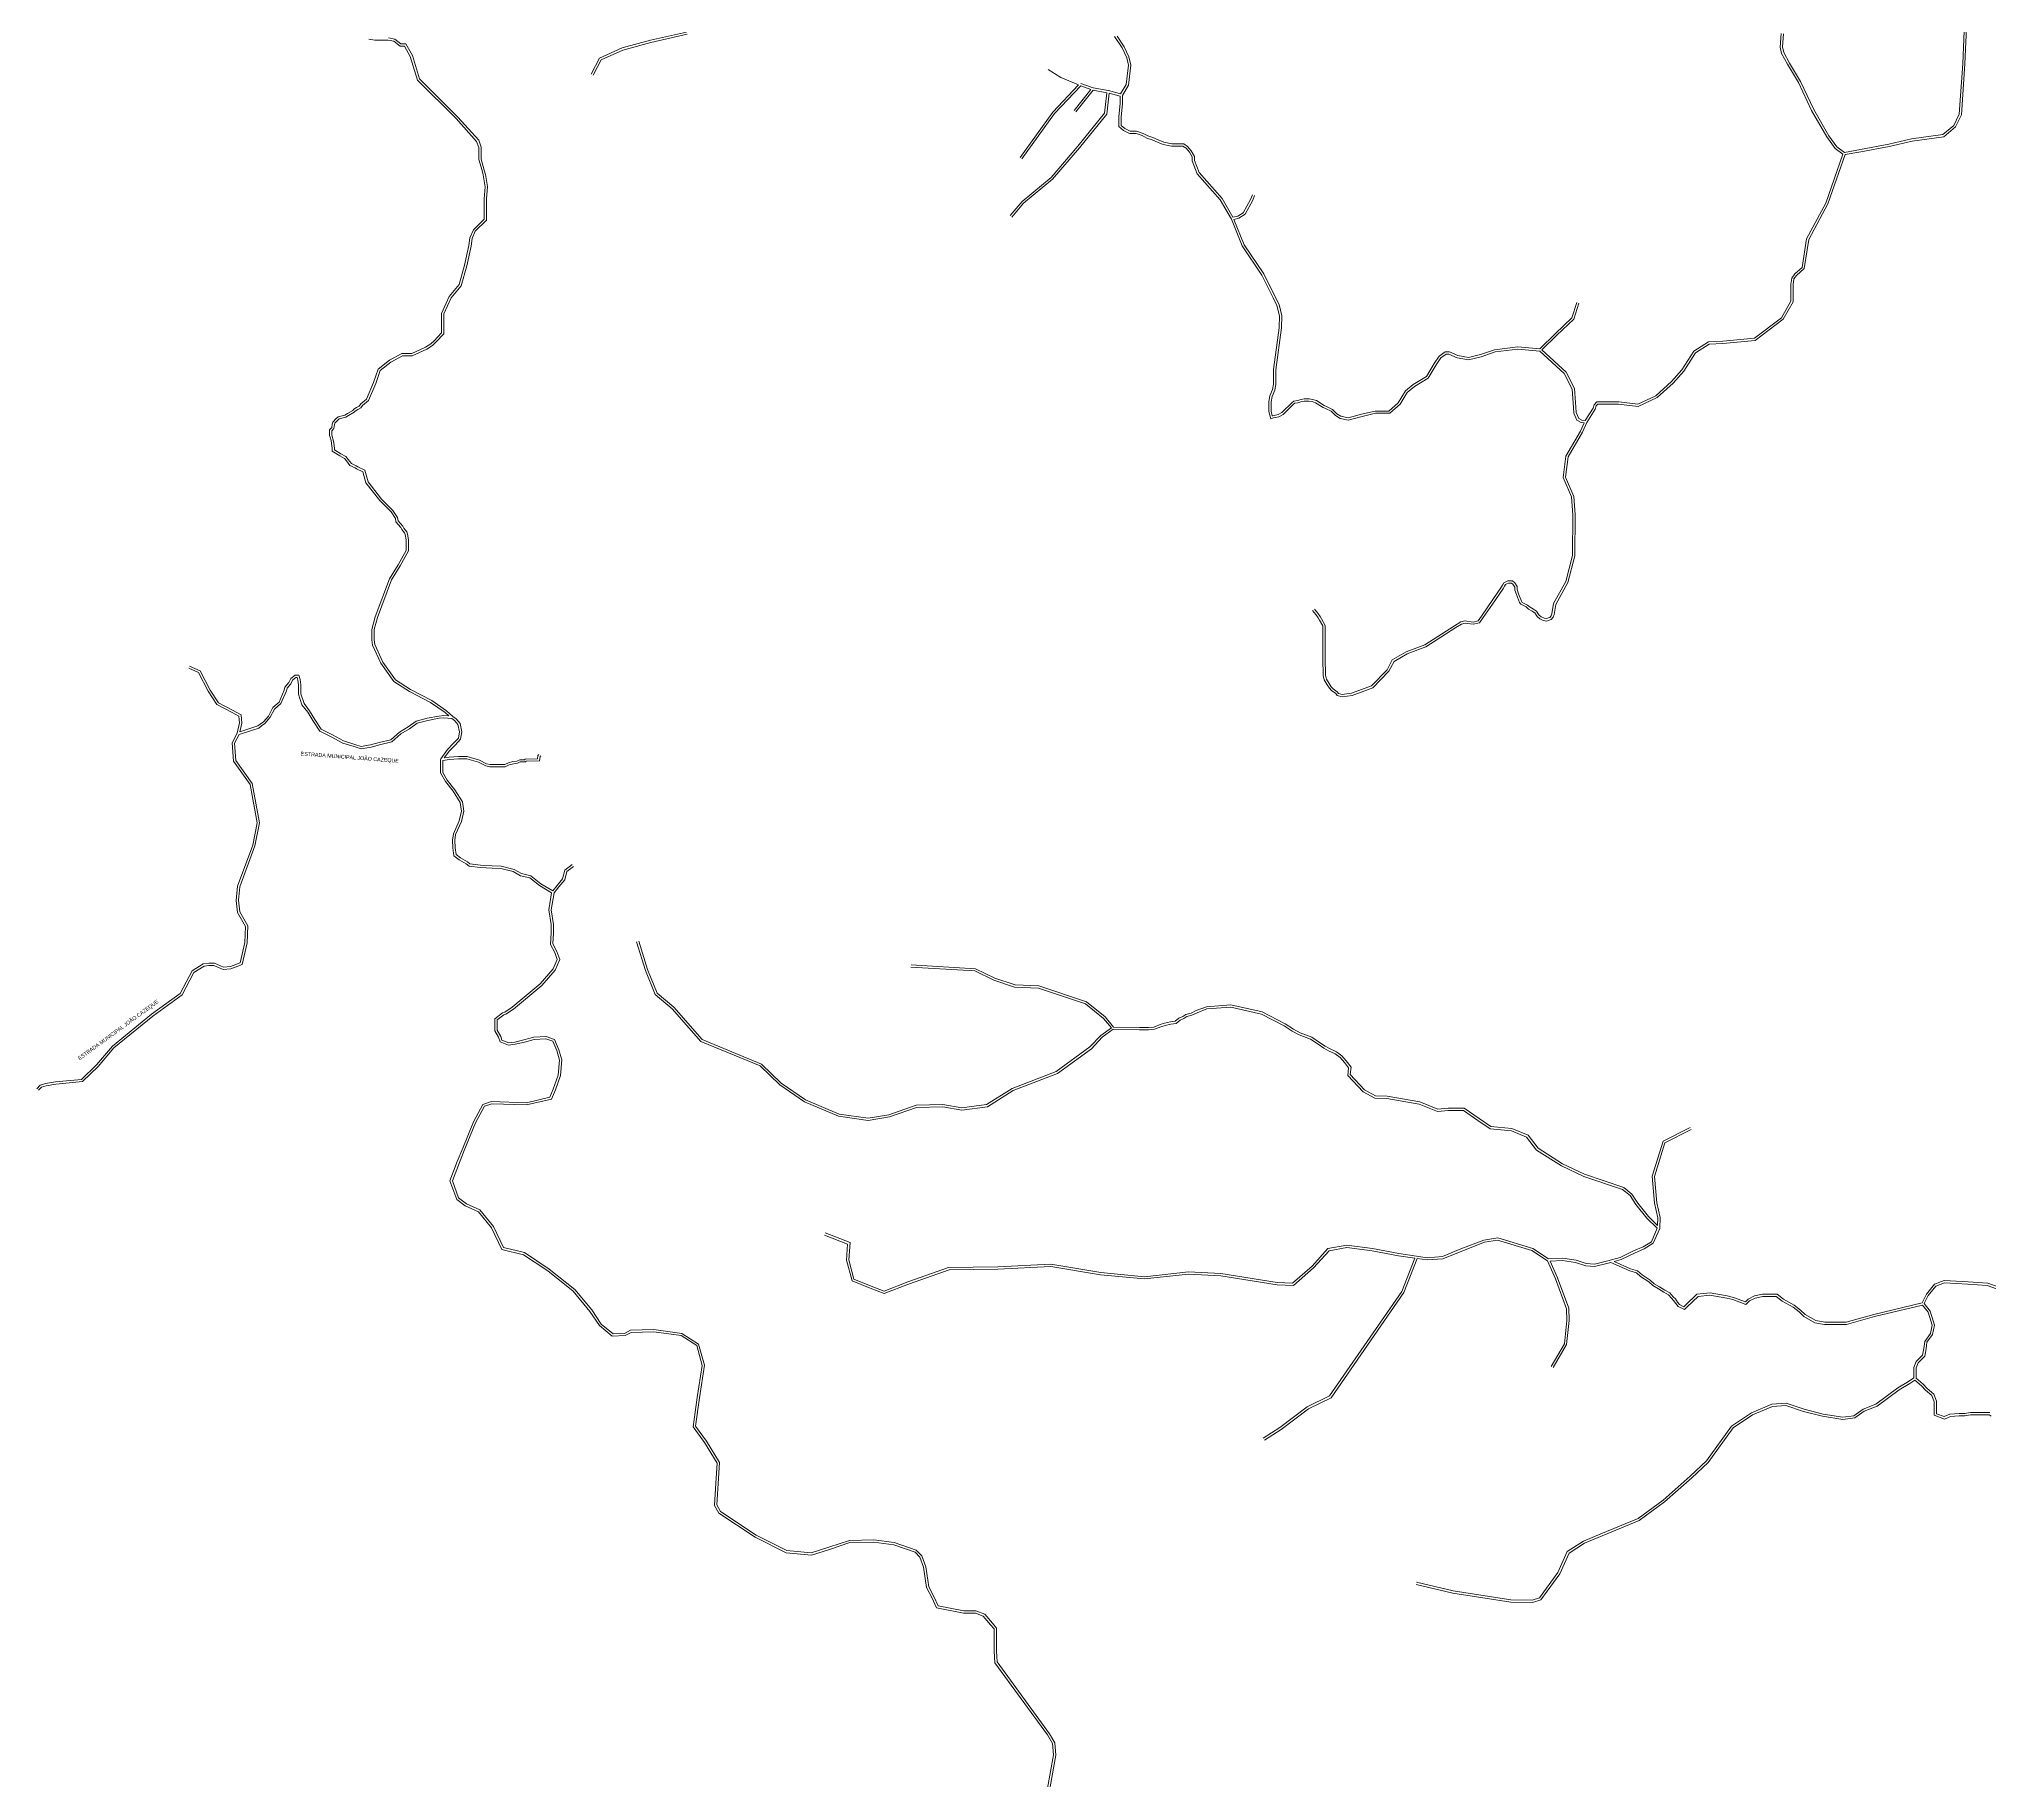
# Model space of a CAD drawing. Header units: millimetres. Extents: x 617885 to 663705, y 7172943 to 7234736.
# Drawn here: x 634636 to 639759, y 7190468 to 7195042 of the extents above; entities that cross this region are included whole.
import ezdxf

# ---------------------------------------------------------------- set-up
doc = ezdxf.new("R2010")
doc.units = ezdxf.units.MM
doc.layers.add('TOP_VIAS 10.000', color=7, linetype='Continuous', lineweight=9)
doc.layers.add('VIAS', color=7, linetype='Continuous', lineweight=5)
doc.styles.add('LDUP', font='LDUP.SHX')

msp = doc.modelspace()

# ---------------------------------------------------------------- linework, layer by layer
at = {"layer": 'VIAS', "color": 253}
for points in [[(637982.1, 7193540.3), (637990.7, 7193529.3), (637996.8, 7193520.9), (638000.3, 7193514.9), (638008.6, 7193499.6), (638008.6, 7193399.5), (638009.8, 7193384.7), (638009.8, 7193369.8), (638012.4, 7193357.9), (638020.1, 7193345.1), (638026.4, 7193336.4), (638031.7, 7193329.8), (638042.7, 7193322.4), (638046.6, 7193317.2), (638059.3, 7193313), (638086.1, 7193316.8), (638139.9, 7193336.8), (638182.5, 7193380.6), (638195.9, 7193406.1), (638230.6, 7193426.4), (638279.8, 7193444.9), (638358.3, 7193495.3), (638373.3, 7193504.6), (638382.4, 7193506.8), (638404.1, 7193503.9), (638420.6, 7193508.1), (638430.4, 7193521.5), (638460.8, 7193565.8), (638483.4, 7193599), (638486.4, 7193604), (638488.9, 7193608.6), (638492.3, 7193610.4), (638496.4, 7193612.1), (638504.9, 7193612.1), (638508.4, 7193609.2), (638513.1, 7193601.7), (638513.5, 7193593.8), (638517.5, 7193581.9), (638525.4, 7193561.6), (638528.8, 7193556.5), (638543.5, 7193549.5), (638549.6, 7193544.1), (638558.7, 7193538.5), (638565.7, 7193534.1), (638571.7, 7193524.6), (638579.2, 7193518.6), (638588.1, 7193514.2), (638596.1, 7193512.6), (638608.6, 7193516.5), (638614.4, 7193523.1), (638616.7, 7193530), (638621, 7193556.4), (638652.8, 7193613.8), (638670.8, 7193684), (638672, 7193792.1), (638668.1, 7193840.1), (638646.4, 7193890.2), (638653.2, 7193943.9), (638690.7, 7194008.4), (638702.7, 7194034.5), (638724.7, 7194069.4), (638727, 7194077.5), (638731.6, 7194082.1), (638785.8, 7194082.1), (638837.3, 7194076), (638886.8, 7194099.5), (638929.3, 7194137.3), (638956.9, 7194168.8), (638987.9, 7194217.2), (639023.8, 7194239.8), (639060.1, 7194241.8), (639145, 7194249.6), (639218.4, 7194305.2), (639244.5, 7194351.2), (639244.5, 7194396.7), (639246.3, 7194411.3), (639253.4, 7194420.2), (639273.6, 7194438.3), (639285.4, 7194514.9), (639336, 7194608.3), (639380.8, 7194737.9), (639422.7, 7194745.2), (639496.9, 7194759.4), (639556.8, 7194773.6), (639640.5, 7194784.6), (639671.1, 7194810.6), (639686.9, 7194842.2), (639695.9, 7194976.5), (639702.2, 7195128.3)], [(639218.8, 7195055.6), (639216.4, 7195021), (639219.9, 7195005.8), (639234.6, 7194978.1), (639263.7, 7194930.4), (639298.4, 7194856.2), (639337.8, 7194787.5), (639359.5, 7194758), (639379.2, 7194743.7), (639421.6, 7194751.1), (639495.7, 7194765.3), (639555.8, 7194779.5), (639637.9, 7194790.3), (639666.2, 7194814.4), (639681, 7194843.8), (639689.9, 7194976.8), (639696.2, 7195128.1)], [(635502.2, 7195041.6), (635518.1, 7195038.4), (635553.3, 7195038.4), (635568.3, 7195035.5), (635584.5, 7195022.5), (635596.6, 7195022.5), (635611.5, 7194995.6), (635630.5, 7194933.6), (635731.7, 7194832.5), (635785.9, 7194772.7), (635791.3, 7194756.5), (635791.3, 7194724.9), (635800, 7194695.9), (635802.8, 7194684.5), (635808.5, 7194653.4), (635805.7, 7194622.1), (635805.7, 7194568.6), (635777.4, 7194540.3), (635768.3, 7194519.3), (635765.4, 7194498.9), (635754, 7194447.3), (635739.8, 7194396.3), (635714, 7194364.9), (635693.5, 7194320.8), (635693.5, 7194269.6), (635674.1, 7194249.1), (635665.7, 7194240.8), (635651.8, 7194232.4), (635615.2, 7194215.5), (635589.2, 7194215.5), (635556.6, 7194197.8), (635527, 7194174.1), (635515.2, 7194138.9), (635496.8, 7194095.5), (635481.4, 7194082.9), (635477.2, 7194077.4), (635470.6, 7194073.4), (635463.1, 7194068.9), (635460.2, 7194066), (635446.3, 7194057.7), (635439.5, 7194053.6), (635422, 7194049.2), (635417.1, 7194044.4), (635408, 7194035.3), (635406.3, 7194030.1), (635405, 7194020.8), (635399.1, 7194014.9), (635399.1, 7194000.3), (635400.6, 7193995.6), (635403.4, 7193987.2), (635404.8, 7193979), (635406.2, 7193966.4), (635406.2, 7193959.2), (635426.3, 7193946.8), (635438.7, 7193939.9), (635444, 7193933.3), (635453, 7193921.3), (635466.4, 7193915.3), (635470.6, 7193912.5), (635486.7, 7193904.5), (635495.1, 7193875.2), (635531.3, 7193828.9), (635561.2, 7193799), (635572.3, 7193782), (635573.7, 7193773.1), (635586.9, 7193758.5), (635589.7, 7193752.8), (635596.7, 7193744.5), (635597.9, 7193739.6), (635600.7, 7193725.6), (635600.7, 7193698.2), (635588.2, 7193676), (635579.7, 7193660.3), (635556.7, 7193623), (635519.4, 7193524), (635510.7, 7193490.7), (635510.7, 7193463), (635512.2, 7193449.5), (635533.9, 7193401.7), (635568.7, 7193353.8), (635609.3, 7193327.7), (635665, 7193298.2), (635703, 7193272.2), (635713.2, 7193263.2), (635699.6, 7193264.1), (635686.2, 7193262.9), (635655.9, 7193257), (635627.1, 7193249.4), (635605.9, 7193234.3), (635583.5, 7193220.9), (635560, 7193200.4), (635529.5, 7193193.1), (635507.3, 7193187.2), (635482.9, 7193182.9), (635465.8, 7193188.6), (635436.3, 7193197.5), (635406.8, 7193213.7), (635377.7, 7193228.2), (635360.4, 7193254.2), (635346.9, 7193276.6), (635332.3, 7193295.6), (635323.7, 7193321.4), (635323.7, 7193344.8), (635322.1, 7193358.7), (635318.4, 7193369.9), (635309.3, 7193369.9), (635297.4, 7193361.5), (635292.8, 7193350.7), (635282.2, 7193338.6), (635280.6, 7193330.7), (635266.8, 7193299.6), (635250.2, 7193285.1), (635238.6, 7193263), (635225.5, 7193247.9), (635217.5, 7193241.9), (635210.6, 7193237), (635195.3, 7193231.9), (635163.8, 7193221.1), (635168.7, 7193244.3), (635167, 7193266.3), (635144.8, 7193278.6), (635107.9, 7193297.5), (635086.1, 7193331.2), (635059.5, 7193381.9), (635031.7, 7193393.9)], [(635553.9, 7195044.4), (635570.9, 7195041.1), (635586.6, 7195028.5), (635600.1, 7195028.5), (635617.1, 7194997.9), (635635.8, 7194936.8), (635736, 7194836.7), (635791.2, 7194775.8), (635797.3, 7194757.5), (635797.3, 7194725.8), (635805.8, 7194697.4), (635808.7, 7194685.8), (635814.6, 7194653.7), (635811.7, 7194621.8), (635811.7, 7194566.1), (635782.4, 7194536.9), (635774.2, 7194517.6), (635771.3, 7194497.8), (635759.8, 7194445.9), (635745.2, 7194393.5), (635719.2, 7194361.7), (635699.5, 7194319.5), (635699.5, 7194267.2), (635678.4, 7194244.9), (635669.5, 7194236), (635654.6, 7194227.1), (635616.5, 7194209.5), (635590.7, 7194209.5), (635560, 7194192.8), (635532.1, 7194170.5), (635520.8, 7194136.7), (635501.7, 7194091.8), (635485.7, 7194078.7), (635481.3, 7194072.8), (635473.6, 7194068.2), (635466.8, 7194064.1), (635464, 7194061.3), (635449.3, 7194052.5), (635441.8, 7194048), (635425, 7194043.8), (635421.3, 7194040.1), (635413.3, 7194032), (635412.1, 7194028.7), (635410.6, 7194018), (635405.1, 7194012.4), (635405.1, 7194001.3), (635406.3, 7193997.5), (635409.3, 7193988.7), (635410.8, 7193979.8), (635412.2, 7193966.7), (635412.2, 7193962.5), (635429.3, 7193952), (635442.6, 7193944.6), (635448.7, 7193937), (635456.9, 7193926.1), (635469.3, 7193920.6), (635473.6, 7193917.7), (635491.8, 7193908.7), (635500.6, 7193878), (635535.8, 7193832.9), (635565.9, 7193802.8), (635578, 7193784.2), (635579.4, 7193775.8), (635591.9, 7193761.9), (635594.8, 7193756.2), (635602.2, 7193747.3), (635603.8, 7193740.9), (635606.7, 7193726.2), (635606.7, 7193696.6), (635593.5, 7193673.1), (635584.9, 7193657.3), (635562.1, 7193620.4), (635525.1, 7193522.2), (635516.7, 7193489.9), (635516.7, 7193463.3), (635518, 7193451.1), (635539.1, 7193404.7), (635572.9, 7193358.3), (635612.4, 7193332.9), (635668.1, 7193303.4), (635706.6, 7193276.9), (635723.7, 7193262), (635731.8, 7193256), (635742.4, 7193243.3), (635746.6, 7193221.3), (635743.4, 7193202.2), (635729, 7193186.8), (635714.3, 7193171.1), (635700.8, 7193152.8), (635713.9, 7193154.5), (635738.3, 7193156.3), (635761.3, 7193156.3), (635793.3, 7193147.2), (635812, 7193137.4), (635821.1, 7193135.7), (635859.6, 7193135.7), (635869.1, 7193140), (635881.2, 7193143.7), (635891.7, 7193144.6), (635899, 7193148.3), (635911.9, 7193148.3), (635913.7, 7193150), (635945.6, 7193150.9), (635947, 7193158.9), (635949.2, 7193162.1)], [(636086.6, 7194949.2), (636108.6, 7194991.6), (636168.2, 7195018.2), (636242.2, 7195038.3), (636337.5, 7195059.7)], [(636338.9, 7195053.9), (636243.7, 7195032.4), (636170.2, 7195012.5), (636113, 7194987), (636091.9, 7194946.4)], [(637373.5, 7194925.1), (637405.3, 7194913.2), (637445.2, 7194906), (637445.4, 7194905.9), (637477.7, 7194897.5), (637492.5, 7194922.5), (637498.6, 7194972.8), (637493.8, 7194992.5), (637482, 7195018.2), (637461.9, 7195047.9)], [(637468.4, 7195049.1), (637487.3, 7195021.1), (637499.5, 7194994.5), (637504.7, 7194973.1), (637498.3, 7194920.5), (637482.2, 7194893.2), (637482.2, 7194872.6), (637480.6, 7194854.2), (637479.1, 7194837.5), (637479.1, 7194814.7), (637488.5, 7194806.7), (637502.8, 7194799.5), (637519.4, 7194799.5), (637536.8, 7194793.2), (637549, 7194787.1), (637562.6, 7194782.6), (637576.4, 7194776.4), (637591.4, 7194770.4), (637612.2, 7194766), (637643.3, 7194766), (637653.6, 7194759.2), (637663.2, 7194747.9), (637671.3, 7194733.3), (637671.3, 7194722.4), (637683.6, 7194690.9), (637744.5, 7194622.5), (637772.8, 7194573.4), (637785.9, 7194576.1), (637800, 7194585.3), (637819.2, 7194620.4), (637823.8, 7194632.5)], [(638681.6, 7194347.5), (638668.4, 7194306), (638623.9, 7194263.4), (638584.4, 7194224.6), (638647.9, 7194166.2), (638669.8, 7194123.6), (638673.8, 7194074.2), (638674, 7194060.3), (638681.1, 7194044.6), (638689.1, 7194040.2), (638698.5, 7194039.2), (638719.1, 7194071.9), (638721.6, 7194080.7), (638729.1, 7194088.1), (638786.2, 7194088.1), (638836.2, 7194082.2), (638883.4, 7194104.6), (638925, 7194141.5), (638952.1, 7194172.4), (638983.6, 7194221.6), (639021.9, 7194245.8), (639059.7, 7194247.7), (639142.7, 7194255.5), (639213.8, 7194309.2), (639238.5, 7194352.8), (639238.5, 7194397.1), (639240.6, 7194413.7), (639249.1, 7194424.3), (639268, 7194441.3), (639279.6, 7194516.9), (639330.5, 7194610.7), (639374.9, 7194739.4), (639355.2, 7194753.7), (639332.8, 7194784.2), (639293.1, 7194853.5), (639258.4, 7194927.6), (639229.4, 7194975.1), (639214.2, 7195003.6), (639210.3, 7195020.5), (639212.9, 7195056.4)], [(637287.4, 7194961.4), (637320.5, 7194940.4), (637367.2, 7194921.2), (637299.5, 7194849.7), (637213.5, 7194730.6)], [(637187.2, 7194577.7), (637218.7, 7194614.9), (637294.9, 7194677.5), (637365.4, 7194759.9), (637435.4, 7194846.6), (637441.4, 7194900.6), (637405.7, 7194907), (637360.3, 7194849.9)], [(637986.9, 7193544), (637995.5, 7193532.9), (638001.8, 7193524.2), (638005.6, 7193517.9), (638014.6, 7193501.1), (638014.6, 7193399.7), (638015.8, 7193385), (638015.8, 7193370.5), (638018.1, 7193360.2), (638025.1, 7193348.4), (638031.2, 7193340), (638035.8, 7193334.3), (638046.9, 7193326.9), (638050.3, 7193322.3), (638059.8, 7193319.1), (638084.6, 7193322.7), (638136.6, 7193342), (638177.6, 7193384.2), (638191.3, 7193410.4), (638228, 7193431.8), (638277.1, 7193450.2), (638355.1, 7193500.3), (638371, 7193510.2), (638382.1, 7193512.8), (638403.7, 7193510), (638417, 7193513.4), (638425.5, 7193525), (638455.8, 7193569.2), (638478.4, 7193602.3), (638481.2, 7193607), (638484.5, 7193613), (638489.7, 7193615.9), (638495.2, 7193618.1), (638507, 7193618.1), (638513, 7193613.2), (638519, 7193603.5), (638519.5, 7193595), (638523.2, 7193583.9), (638530.7, 7193564.4), (638532.8, 7193561.2), (638546.9, 7193554.5), (638553.2, 7193548.9), (638561.9, 7193543.6), (638570, 7193538.4), (638576.2, 7193528.7), (638582.5, 7193523.7), (638590.1, 7193519.9), (638595.8, 7193518.8), (638605.2, 7193521.7), (638609, 7193526.1), (638610.8, 7193531.5), (638615.3, 7193558.4), (638647.1, 7193616.1), (638664.8, 7193684.8), (638666, 7193791.9), (638662.2, 7193838.6), (638640.3, 7193889.3), (638647.4, 7193945.9), (638685.4, 7194011.2), (638695.6, 7194033.4), (638687.2, 7194034.4), (638676.4, 7194040.4), (638668, 7194058.9), (638667.8, 7194073.9), (638663.9, 7194121.9), (638643, 7194162.5), (638578.7, 7194221.6), (638521.3, 7194226.6), (638461.4, 7194219.5), (638424.8, 7194206.9), (638391.6, 7194198.4), (638361.7, 7194204.2), (638340.3, 7194213.9), (638332.5, 7194213.7), (638318.6, 7194204.4), (638306.9, 7194186), (638285.7, 7194150.6), (638249.8, 7194128.9), (638230.7, 7194112.9), (638211.8, 7194082), (638184.7, 7194058.2), (638147.2, 7194058.2), (638112.1, 7194050), (638075.5, 7194040.2), (638054.3, 7194044.7), (638042.1, 7194052.3), (638030.9, 7194063.6), (638015.6, 7194070.5), (638009.7, 7194073.5), (637989.9, 7194086.2), (637980.5, 7194088.9), (637972.4, 7194090.2), (637960.1, 7194090.2), (637953.3, 7194088.9), (637943.3, 7194086), (637935.2, 7194084.7), (637931.7, 7194082.3), (637904.5, 7194055.1), (637893.7, 7194049), (637879.1, 7194046.1), (637872, 7194043.7), (637866.8, 7194062.9), (637866.8, 7194089.2), (637869.8, 7194104.1), (637876.9, 7194121.2), (637879.7, 7194134.9), (637879.7, 7194173.3), (637893.9, 7194283.2), (637895.3, 7194314.1), (637888.4, 7194341.8), (637878.5, 7194361.5), (637848.6, 7194421.3), (637797.2, 7194498.4), (637768.6, 7194568.7), (637739.6, 7194618.9), (637678.4, 7194687.7), (637665.3, 7194721.3), (637665.3, 7194731.7), (637658.2, 7194744.5), (637649.5, 7194754.6), (637641.5, 7194760), (637611.6, 7194760), (637589.7, 7194764.7), (637574.1, 7194770.9), (637560.5, 7194777), (637546.7, 7194781.5), (637534.4, 7194787.7), (637518.3, 7194793.5), (637501.3, 7194793.5), (637485.1, 7194801.6), (637473.1, 7194811.9), (637473.1, 7194837.8), (637474.7, 7194854.7), (637476.2, 7194872.9), (637476.2, 7194891.7), (637447.3, 7194899.3), (637441.1, 7194844.1), (637370, 7194756.1), (637299.1, 7194673.2), (637222.9, 7194610.6), (637191.8, 7194573.8)], [(637355.6, 7194853.7), (637399.6, 7194908.9), (637373.2, 7194918.8), (637304.2, 7194845.9), (637218.3, 7194727.1)], [(638675.9, 7194349.3), (638663.1, 7194309.3), (638619.7, 7194267.7), (638578.9, 7194227.7), (638521.2, 7194232.6), (638460.1, 7194225.4), (638423.1, 7194212.7), (638391.4, 7194204.6), (638363.6, 7194209.9), (638341.5, 7194219.9), (638330.6, 7194219.6), (638314.2, 7194208.7), (638301.8, 7194189.1), (638281.3, 7194155), (638246.3, 7194133.8), (638226.1, 7194116.9), (638207.1, 7194085.9), (638182.4, 7194064.2), (638146.5, 7194064.2), (638110.7, 7194055.9), (638075.3, 7194046.4), (638056.6, 7194050.4), (638045.9, 7194057.1), (638034.3, 7194068.6), (638018.2, 7194075.9), (638012.7, 7194078.7), (637992.4, 7194091.7), (637981.8, 7194094.7), (637972.9, 7194096.2), (637959.5, 7194096.2), (637951.9, 7194094.7), (637942, 7194091.9), (637932.9, 7194090.4), (637927.9, 7194087), (637900.8, 7194060), (637891.6, 7194054.7), (637877.6, 7194051.9), (637876.1, 7194051.4), (637872.8, 7194063.7), (637872.8, 7194088.6), (637875.5, 7194102.3), (637882.7, 7194119.4), (637885.7, 7194134.3), (637885.7, 7194172.9), (637899.9, 7194282.7), (637901.4, 7194314.7), (637894.1, 7194343.9), (637883.9, 7194364.2), (637853.8, 7194424.3), (637802.5, 7194501.2), (637775.5, 7194567.8), (637788.2, 7194570.5), (637804.6, 7194581.1), (637824.7, 7194617.9), (637829.4, 7194630.4)], [(634630.3, 7192283.9), (634639.5, 7192293), (634653.3, 7192297.7), (634679.6, 7192302), (634747.8, 7192308.4), (634786.9, 7192346.6), (634828.9, 7192395.9), (634931.5, 7192479.3), (635007.3, 7192534.4), (635038.6, 7192593.4), (635067.6, 7192611.8), (635082.4, 7192613.7), (635097, 7192613.7), (635121.2, 7192603.3), (635139.1, 7192605), (635165, 7192614.6), (635176.7, 7192668.2), (635178.4, 7192710.4), (635157.7, 7192746.6), (635154.1, 7192778.7), (635157.7, 7192815.8), (635197.6, 7192923.4), (635209.6, 7192982.3), (635190.7, 7193083.3), (635147.3, 7193144.1), (635143.7, 7193192.6), (635157, 7193217.6), (635162.7, 7193244.7), (635161.3, 7193262.6), (635142, 7193273.3), (635103.7, 7193292.9), (635080.9, 7193328.2), (635055.2, 7193377.3), (635029.3, 7193388.4)], [(634634.6, 7192279.7), (634642.7, 7192287.8), (634654.8, 7192291.8), (634680.4, 7192296.1), (634750.5, 7192302.7), (634791.3, 7192342.5), (634833.1, 7192391.6), (634935.1, 7192474.5), (635011.9, 7192530.3), (635043.1, 7192589.1), (635069.7, 7192606), (635082.7, 7192607.7), (635095.8, 7192607.7), (635120.2, 7192597.2), (635140.5, 7192599.1), (635170.1, 7192610.2), (635182.7, 7192667.5), (635184.4, 7192711.9), (635163.5, 7192748.5), (635160.1, 7192778.8), (635163.6, 7192814.5), (635203.4, 7192921.8), (635215.7, 7192982.2), (635196.4, 7193085.7), (635153.1, 7193146.2), (635149.8, 7193191.3), (635161.9, 7193214.1), (635197.3, 7193226.2), (635213.3, 7193231.5), (635221, 7193237), (635229.6, 7193243.5), (635243.6, 7193259.6), (635255, 7193281.3), (635271.8, 7193296), (635286.4, 7193328.9), (635287.8, 7193335.9), (635298, 7193347.5), (635302.3, 7193357.6), (635311.2, 7193363.9), (635314.1, 7193363.9), (635316.2, 7193357.4), (635317.7, 7193344.5), (635317.7, 7193320.4), (635326.9, 7193292.8), (635342, 7193273.2), (635355.3, 7193251), (635373.6, 7193223.5), (635404, 7193208.4), (635434, 7193191.9), (635463.9, 7193182.9), (635482.5, 7193176.7), (635508.6, 7193181.4), (635531, 7193187.3), (635562.9, 7193194.9), (635587, 7193216), (635609.2, 7193229.3), (635629.6, 7193243.9), (635657.3, 7193251.2), (635687, 7193257), (635699.7, 7193258), (635720.8, 7193256.8), (635727.7, 7193251.6), (635736.8, 7193240.7), (635740.5, 7193221.3), (635737.8, 7193205), (635724.6, 7193190.9), (635709.7, 7193175), (635691.8, 7193150.7), (635691.2, 7193148.9), (635691.2, 7193113.5), (635703.6, 7193091.1), (635724, 7193065.9), (635742.7, 7193035.6), (635746.1, 7193012.8), (635740.3, 7192987.4), (635724.7, 7192953.5), (635722.2, 7192937.2), (635723.5, 7192916.5), (635726, 7192896), (635740.3, 7192885.6), (635758.2, 7192874.9), (635765.9, 7192868.5), (635795.5, 7192864.8), (635826.7, 7192863.6), (635849.1, 7192862.5), (635881.9, 7192854.3), (635901.1, 7192843.5), (635925.9, 7192837.6), (635950.7, 7192817.6), (635982.9, 7192798.3), (635975.8, 7192753.9), (635981.4, 7192715), (635981.4, 7192693.2), (635979.5, 7192663), (635990.9, 7192642.1), (635997.7, 7192623.2), (635987.3, 7192599), (635952.8, 7192559), (635879.5, 7192498), (635859.7, 7192485.4), (635854, 7192483.5), (635834, 7192467.6), (635834, 7192435.9), (635843.5, 7192418.9), (635847.5, 7192406.7), (635869.8, 7192398.6), (635887.3, 7192400.6), (635911.5, 7192406.1), (635937, 7192413.4), (635967.4, 7192415.2), (635985.9, 7192408.5), (635996.3, 7192384.1), (636003.5, 7192359.1), (635999.9, 7192319.5), (635987.1, 7192283.1), (635978.2, 7192261.7), (635916.4, 7192247.2), (635824.9, 7192250.4), (635802, 7192242.8), (635777.7, 7192196.7), (635749.3, 7192128), (635735.1, 7192092.5), (635715.8, 7192041.9), (635733.6, 7191993.2), (635755.9, 7191976.4), (635790.4, 7191960.5), (635824.6, 7191918.5), (635851.8, 7191861.4), (635909, 7191847.8), (635972.7, 7191805.3), (636039.3, 7191752.1), (636083.3, 7191698.9), (636108.9, 7191661.5), (636142.2, 7191633.5), (636176.2, 7191635.3), (636191.4, 7191643.7), (636251.3, 7191645.4), (636323.2, 7191635.3), (636364, 7191609.3), (636378.7, 7191556.9), (636365.3, 7191473), (636354.9, 7191395.8), (636384.3, 7191354.3), (636417.8, 7191300.4), (636414.4, 7191247.2), (636411, 7191188.9), (636421.9, 7191168.9), (636517.4, 7191105.9), (636599.4, 7191064.4), (636665.4, 7191058.2), (636712.7, 7191073.5), (636766.6, 7191091.4), (636829.2, 7191092.9), (636881.5, 7191085.5), (636937.5, 7191066.1), (636950.4, 7191053.3), (636959.9, 7191026.6), (636967.9, 7190973.1), (636981.9, 7190947.1), (636994.3, 7190920.2), (637065.2, 7190906), (637096.5, 7190906), (637116.9, 7190898.6), (637136.2, 7190875.5), (637145.3, 7190864.6), (637145.3, 7190806.4), (637147.4, 7190775.9), (637285.9, 7190586), (637299.1, 7190563.3), (637301.4, 7190533.6), (637278.1, 7190402.1)], [(635954.2, 7193158.8), (635952.7, 7193156.6), (635950.6, 7193145), (635916.2, 7193144.1), (635914.4, 7193142.3), (635900.4, 7193142.3), (635893.4, 7193138.7), (635882.4, 7193137.8), (635871.2, 7193134.4), (635860.9, 7193129.7), (635820.6, 7193129.7), (635810, 7193131.7), (635791.1, 7193141.6), (635760.4, 7193150.3), (635738.5, 7193150.3), (635714.5, 7193148.5), (635697.2, 7193146.3), (635697.2, 7193115), (635708.6, 7193094.4), (635728.9, 7193069.4), (635748.4, 7193037.7), (635752.2, 7193012.6), (635746, 7192985.5), (635730.5, 7192951.8), (635728.3, 7192937), (635729.4, 7192917.1), (635731.7, 7192899.4), (635743.6, 7192890.6), (635761.7, 7192879.8), (635768.3, 7192874.3), (635796, 7192870.8), (635827, 7192869.6), (635850, 7192868.4), (635884.2, 7192859.9), (635903.3, 7192849.1), (635928.6, 7192843.1), (635954.1, 7192822.5), (635985.6, 7192803.8), (635997.2, 7192817.8), (636011.7, 7192835.1), (636017.7, 7192858.4), (636037.1, 7192872.6)], [(636040.6, 7192867.7), (636023, 7192854.8), (636017.2, 7192832.3), (636001.8, 7192814), (635989.1, 7192798.6), (635981.9, 7192753.8), (635987.4, 7192715.4), (635987.4, 7192693), (635985.6, 7192664.3), (635996.3, 7192644.6), (636004.2, 7192623), (635992.5, 7192595.7), (635957, 7192554.7), (635883, 7192493.2), (635862.3, 7192480), (635856.9, 7192478.2), (635840, 7192464.7), (635840, 7192437.4), (635849, 7192421.3), (635852.3, 7192411.4), (635870.5, 7192404.7), (635886.3, 7192406.5), (635910, 7192412), (635936, 7192419.4), (635968.3, 7192421.3), (635990.3, 7192413.3), (636002, 7192386.1), (636009.6, 7192359.6), (636005.8, 7192318.2), (635992.7, 7192280.9), (635982.5, 7192256.6), (635917, 7192241.2), (635825.8, 7192244.4), (635806.2, 7192237.8), (635783.2, 7192194.1), (635754.9, 7192125.8), (635740.7, 7192090.4), (635722.2, 7192041.8), (635738.6, 7191997), (635759, 7191981.6), (635794.2, 7191965.4), (635829.7, 7191921.8), (635856, 7191866.5), (635911.4, 7191853.4), (635976.2, 7191810.2), (636043.5, 7191756.4), (636088.1, 7191702.6), (636113.4, 7191665.6), (636144.3, 7191639.6), (636174.5, 7191641.2), (636189.8, 7191649.6), (636251.7, 7191651.4), (636325.3, 7191641.1), (636369.1, 7191613.1), (636384.8, 7191557.3), (636371.2, 7191472.2), (636361.2, 7191397.3), (636389.3, 7191357.6), (636423.9, 7191301.9), (636420.4, 7191246.9), (636417.1, 7191190.3), (636426.5, 7191173.1), (636520.4, 7191111.1), (636601.1, 7191070.3), (636664.7, 7191064.3), (636710.9, 7191079.2), (636765.6, 7191097.4), (636829.6, 7191098.9), (636882.9, 7191091.3), (636940.8, 7191071.3), (636955.6, 7191056.5), (636965.8, 7191028), (636973.6, 7190975), (636987.2, 7190949.8), (636998.5, 7190925.5), (637065.8, 7190912), (637097.6, 7190912), (637120.5, 7190903.7), (637140.8, 7190879.4), (637151.3, 7190866.7), (637151.3, 7190806.6), (637153.2, 7190778), (637290.9, 7190589.3), (637304.9, 7190565.2), (637307.5, 7190533.3), (637284, 7190401)], [(636701.7, 7191904.9), (636766.7, 7191879.5), (636763.9, 7191834), (636777.1, 7191783.9), (636822.3, 7191765.3), (636856.7, 7191752), (636918.7, 7191776.3), (637025.8, 7191813.9), (637154.7, 7191816.1), (637294.3, 7191822.7), (637425.7, 7191800.9), (637540.7, 7191790), (637656, 7191803.1), (637741.3, 7191798.7), (637889.3, 7191774.8), (637929.3, 7191772.7), (637980.5, 7191817.4), (638022.4, 7191863.7), (638071.8, 7191872.7), (638139.8, 7191863.9), (638208.6, 7191850.7), (638254.8, 7191844.1), (638283.1, 7191840), (638323.1, 7191842.7), (638371.7, 7191862.9), (638432, 7191886.2), (638468.3, 7191891.8), (638560.6, 7191864.2), (638602, 7191836.9), (638639.1, 7191839), (638674.3, 7191833.6), (638700.8, 7191824.6), (638722.3, 7191822.5), (638757.4, 7191831.7), (638767.2, 7191834.3), (638790.4, 7191840.7), (638825.3, 7191857.6), (638850.4, 7191868.5), (638872.3, 7191881.9), (638887.5, 7191917.2), (638860.1, 7191944), (638831.2, 7191979.3), (638816.1, 7192003.1), (638796.4, 7192019.4), (638694.3, 7192053.6), (638635.8, 7192081.5), (638570.4, 7192122.8), (638544.1, 7192156.9), (638504.3, 7192173.6), (638448.5, 7192178.9), (638416.1, 7192200.5), (638378.5, 7192226.4), (638338.6, 7192226.4), (638310.3, 7192223.7), (638262.3, 7192243.7), (638176.9, 7192258.1), (638145.6, 7192258.9), (638114.5, 7192276.1), (638074.4, 7192318.8), (638076.7, 7192339.1), (638065.9, 7192353), (638054.5, 7192366), (638041.7, 7192375.6), (638023.5, 7192383.8), (638011.7, 7192390.6), (637996.6, 7192400.6), (637976.9, 7192413.8), (637947.1, 7192425.3), (637928.6, 7192435.4), (637907, 7192448.7), (637847.5, 7192480.1), (637766.8, 7192498.2), (637704.5, 7192493.3), (637678.4, 7192483.5), (637664.9, 7192476.8), (637651.7, 7192473.5), (637643.7, 7192468.7), (637633.9, 7192463.8), (637623.5, 7192455.1), (637609.5, 7192453.4), (637594.8, 7192450.1), (637583.3, 7192446.8), (637566.5, 7192440.1), (637550.9, 7192438.4), (637527.4, 7192438.4), (637458.5, 7192440), (637429.3, 7192419.3), (637400.9, 7192389), (637311.6, 7192324), (637195.6, 7192279.4), (637127.5, 7192236.4), (637060.4, 7192227.4), (637010.3, 7192236.3), (636941.5, 7192234.6), (636870.4, 7192209.7), (636814.4, 7192200.7), (636736.8, 7192211.5), (636647, 7192249.2), (636582.3, 7192294), (636530.8, 7192343.7), (636374.9, 7192408), (636299.7, 7192493.9), (636254.7, 7192531.6), (636229.4, 7192594.8), (636206.2, 7192669.8)], [(636926.6, 7192603.6), (637094.6, 7192593.2), (637144.8, 7192568.9), (637199.1, 7192550.5), (637261.5, 7192548.2), (637385.5, 7192506.8), (637433, 7192468.7), (637453.3, 7192443.6), (637425.3, 7192423.8), (637396.9, 7192393.6), (637308.7, 7192329.3), (637192.9, 7192284.8), (637125.4, 7192242.2), (637060.5, 7192233.5), (637010.8, 7192242.3), (636940.4, 7192240.5), (636868.9, 7192215.5), (636814.3, 7192206.7), (636738.4, 7192217.3), (636649.9, 7192254.5), (636586.1, 7192298.7), (636534.2, 7192348.8), (636378.5, 7192413), (636303.9, 7192498.2), (636259.7, 7192535.3), (636235.1, 7192596.8), (636211.9, 7192671.6)], [(636927, 7192609.5), (637096.1, 7192599.1), (637147, 7192574.5), (637200.2, 7192556.5), (637262.6, 7192554.1), (637388.4, 7192512.1), (637437.3, 7192473), (637459.1, 7192446), (637527.5, 7192444.4), (637550.6, 7192444.4), (637565, 7192446), (637581.4, 7192452.5), (637593.3, 7192455.9), (637608.5, 7192459.3), (637621.1, 7192460.9), (637630.6, 7192468.8), (637640.8, 7192473.9), (637649.4, 7192479.1), (637662.8, 7192482.4), (637676, 7192489), (637703.2, 7192499.2), (637767.3, 7192504.2), (637849.6, 7192485.8), (637909.9, 7192453.9), (637931.6, 7192440.6), (637949.7, 7192430.8), (637979.7, 7192419.1), (638000, 7192405.6), (638014.8, 7192395.7), (638026.3, 7192389.2), (638044.8, 7192380.8), (638058.6, 7192370.4), (638070.5, 7192356.8), (638082.9, 7192340.8), (638080.7, 7192320.9), (638118.3, 7192280.9), (638147.2, 7192264.8), (638177.5, 7192264.1), (638264, 7192249.5), (638311.2, 7192229.8), (638338.3, 7192232.4), (638380.4, 7192232.4), (638419.5, 7192205.4), (638450.6, 7192184.7), (638505.8, 7192179.5), (638547.9, 7192161.8), (638574.5, 7192127.3), (638638.7, 7192086.7), (638696.6, 7192059.1), (638799.4, 7192024.7), (638820.7, 7192007.1), (638836.1, 7191982.8), (638864.6, 7191948), (638888.4, 7191924.7), (638889.4, 7191945), (638880.1, 7191983.4), (638873.9, 7192054.3), (638902.8, 7192145.8), (638974, 7192182)], [(639780.2, 7191764), (639755.6, 7191773), (639704.1, 7191776.3), (639641, 7191779.6), (639615.8, 7191770.1), (639594.5, 7191743.7), (639583.3, 7191721.6), (639456.7, 7191690.9), (639383.8, 7191670.6), (639327.5, 7191670.6), (639303.9, 7191674.6), (639276.2, 7191690.4), (639264.1, 7191702.4), (639247.5, 7191714.9), (639219, 7191731.1), (639202.1, 7191743.8), (639164.2, 7191743.8), (639143.2, 7191739.6), (639126.1, 7191731.1), (639119, 7191724), (639088.1, 7191735.6), (639071.5, 7191739.7), (639026.2, 7191747.9), (638991.8, 7191743.8), (638961.5, 7191715), (638957.4, 7191710.9), (638945.9, 7191716.6), (638940.8, 7191723), (638935, 7191731.6), (638929.3, 7191737.3), (638920.6, 7191747.5), (638907.5, 7191754.8), (638893.5, 7191763.1), (638879.7, 7191771.4), (638868.5, 7191781.2), (638847.4, 7191795.2), (638835.9, 7191805.4), (638817.2, 7191811.1), (638774.4, 7191830.1), (638792.6, 7191835.1), (638827.8, 7191852.1), (638853.2, 7191863.2), (638877, 7191877.8), (638893.8, 7191916.7), (638894, 7191917.7), (638895.4, 7191945.5), (638886.1, 7191984.4), (638880, 7192053.6), (638907.7, 7192141.6), (638976.8, 7192176.7)], [(637852.5, 7191365.4), (637896, 7191393.6), (637968, 7191448.1), (638026.7, 7191476.9), (638216.3, 7191751.4), (638250.2, 7191838.6), (638207.6, 7191844.7), (638138.9, 7191858), (638072, 7191866.6), (638025.5, 7191858.2), (637984.7, 7191813.1), (637931.4, 7191766.6), (637888.7, 7191768.8), (637740.7, 7191792.7), (637656.2, 7191797.1), (637540.7, 7191784), (637424.9, 7191794.9), (637293.9, 7191816.6), (637154.9, 7191810.1), (637026.9, 7191807.9), (636920.8, 7191770.6), (636856.8, 7191745.6), (636820, 7191759.7), (636772, 7191779.5), (636757.8, 7191833.4), (636760.5, 7191875.5), (636699.5, 7191899.3)], [(637855.8, 7191360.3), (637899.4, 7191388.7), (637971.1, 7191442.9), (638030.7, 7191472.2), (638221.7, 7191748.5), (638256.3, 7191837.8), (638282.9, 7191834), (638324.5, 7191836.8), (638373.9, 7191857.3), (638433.5, 7191880.3), (638467.9, 7191885.6), (638558.1, 7191858.7), (638598.8, 7191831.8), (638620.2, 7191784.8), (638648.9, 7191705.8), (638650.3, 7191675.2), (638643.6, 7191613.5), (638608.5, 7191554.2)], [(638613.7, 7191551.2), (638649.4, 7191611.6), (638656.3, 7191675), (638654.9, 7191707), (638625.7, 7191787.1), (638605.7, 7191831.1), (638638.8, 7191832.9), (638672.8, 7191827.7), (638699.5, 7191818.6), (638722.8, 7191816.4), (638765.3, 7191827.6), (638815.1, 7191805.5), (638832.9, 7191800), (638843.8, 7191790.5), (638864.9, 7191776.4), (638876.2, 7191766.6), (638890.4, 7191758), (638904.5, 7191749.6), (638916.7, 7191742.8), (638924.9, 7191733.3), (638930.4, 7191727.8), (638935.9, 7191719.5), (638942, 7191711.9), (638958.6, 7191703.6), (638965.7, 7191710.7), (638994.5, 7191738.1), (639026, 7191741.9), (639070.2, 7191733.8), (639086.3, 7191729.8), (639120.5, 7191717), (639129.6, 7191726.2), (639145.1, 7191733.9), (639164.8, 7191737.8), (639200.1, 7191737.8), (639215.7, 7191726.1), (639244.2, 7191709.8), (639260.2, 7191697.9), (639272.5, 7191685.6), (639301.8, 7191668.8), (639327, 7191664.6), (639384.7, 7191664.6), (639458.3, 7191685.1), (639584.1, 7191715.6), (639599, 7191696.8), (639609.8, 7191662.8), (639605, 7191640.8), (639590.2, 7191620), (639587.9, 7191601.7), (639584.7, 7191584.2), (639577.3, 7191576.7), (639567.3, 7191566.8), (639561.5, 7191551.6), (639561.3, 7191524), (639547.4, 7191514.7), (639519.8, 7191498.2), (639462.1, 7191454.9), (639428.5, 7191442.3), (639404.1, 7191424.9), (639375.3, 7191420.6), (639323.1, 7191429.3), (639273.1, 7191441.6), (639226, 7191457.6), (639188.5, 7191454.7), (639134.9, 7191432.5), (639082.3, 7191397.7), (639017, 7191306), (638973.8, 7191266.3), (638902.6, 7191203), (638837, 7191154.9), (638739.3, 7191114.2), (638693.5, 7191095.1), (638650.9, 7191067.7), (638626, 7191012.6), (638578.4, 7190946), (638558.7, 7190940.2), (638503, 7190941.1), (638351.4, 7190964.6), (638255.2, 7190987.2)], [(639779, 7191758), (639754.3, 7191767.1), (639703.8, 7191770.3), (639641.9, 7191773.6), (639619.4, 7191765), (639599.6, 7191740.4), (639588.8, 7191719.3), (639604.4, 7191699.7), (639616, 7191663), (639610.5, 7191638.4), (639596, 7191617.8), (639593.8, 7191600.8), (639590.3, 7191581.3), (639581.5, 7191572.5), (639572.5, 7191563.5), (639567.5, 7191550.4), (639567.3, 7191523.7), (639585.7, 7191507.4), (639596.4, 7191496.7), (639614.1, 7191481.2), (639621, 7191462.8), (639621, 7191430), (639641.6, 7191422.5), (639656, 7191428.7), (639680.2, 7191430.9), (639695.2, 7191430.9), (639710.2, 7191433.1), (639760.8, 7191433.1)], [(639764.7, 7191423.3), (639759, 7191427.1), (639710.7, 7191427.1), (639695.6, 7191424.9), (639680.5, 7191424.9), (639657.5, 7191422.8), (639641.8, 7191416.1), (639615, 7191425.8), (639615, 7191461.7), (639609, 7191477.7), (639592.3, 7191492.3), (639581.6, 7191503), (639564, 7191518.6), (639550.7, 7191509.6), (639523.2, 7191493.2), (639465, 7191449.6), (639431.3, 7191436.9), (639406.4, 7191419.1), (639375.3, 7191414.6), (639321.9, 7191423.5), (639271.4, 7191435.8), (639225.2, 7191451.5), (639189.9, 7191448.8), (639137.8, 7191427.1), (639086.5, 7191393.3), (639021.5, 7191302), (638977.9, 7191261.8), (638906.4, 7191198.4), (638840, 7191149.7), (638696.3, 7191089.8), (638655.7, 7191063.6), (638631.3, 7191009.6), (638582, 7190940.8), (638559.5, 7190934.2), (638502.5, 7190935.1), (638350.3, 7190958.7), (638253.8, 7190981.4)]]:
    msp.add_lwpolyline(points, dxfattribs=at)

# ---------------------------------------------------------------- texts
at = {"layer": 'TOP_VIAS 10.000', "color": 251, "style": 'LDUP', "width": 1.04}
for rotation, p in [(355.7225, (635323.7, 7193159.3)), (36.1652, (634743, 7192358.2))]:
    msp.add_text('ESTRADA MUNICIPAL JOÃO CAZEQUE', height=10, rotation=rotation, dxfattribs=at).set_placement(p)

doc.saveas('drawing.dxf')
